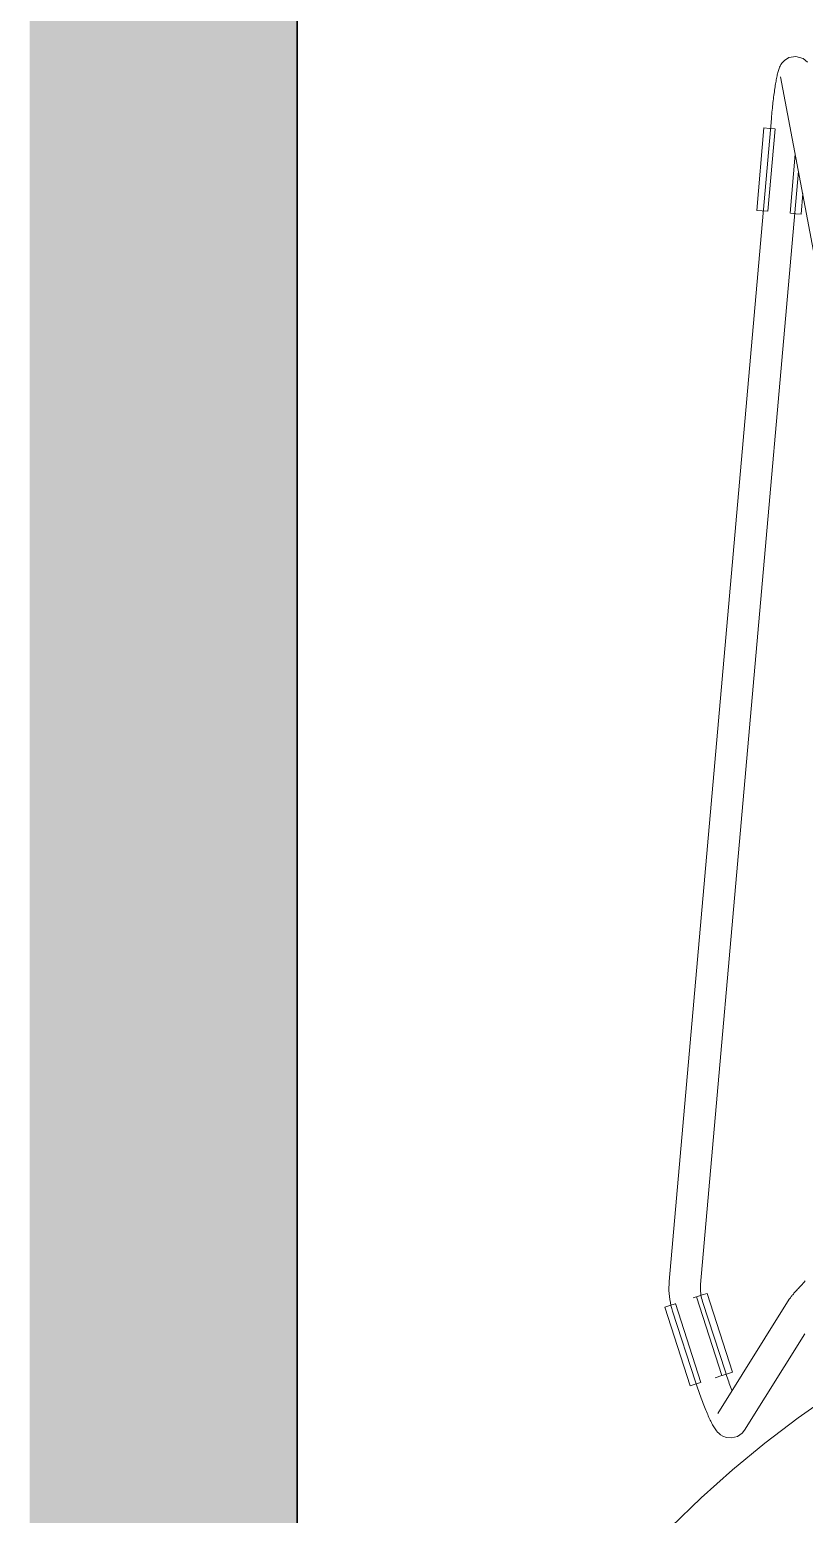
# Model space of a CAD drawing. Header units: millimetres. Extents: x 155927 to 326028, y -36033 to 97293.
# Drawn here: x 214625 to 214920, y 12592 to 13158 of the extents above; entities that cross this region are included whole.
import ezdxf

# ---------------------------------------------------------------- set-up
doc = ezdxf.new("R2010")
doc.units = ezdxf.units.MM
doc.header["$MEASUREMENT"] = 0
for name, color, linetype, lineweight in [('A-WALL-PATT', 7, 'CONTINUOUS', 9), ('I-FURN', 8, 'CONTINUOUS', 9), ('I-WALL', 7, 'CONTINUOUS', 9)]:
    doc.layers.add(name, color=color, linetype=linetype, lineweight=lineweight)

msp = doc.modelspace()

# ---------------------------------------------------------------- hatches: boundary and pattern name
at = {"layer": 'A-WALL-PATT'}
msp.add_hatch(color=256, dxfattribs=at).paths.add_polyline_path([(214624.83, 9369.61), (214726.83, 9369.61), (214726.83, 9398.58), (214723.01, 9398.58), (214723.01, 10198.58), (214726.83, 10198.58), (214726.83, 13505.61), (214624.83, 13505.61), (214624.83, 9398.58)], flags=0)

# ---------------------------------------------------------------- linework, layer by layer
at = {"layer": 'I-FURN'}
for p, q in [((214911.79, 13145.01), (214911.31, 13144.31)), ((214912.65, 13145.92), (214911.79, 13145.01)), ((214914.3, 13146.96), (214912.65, 13145.92)), ((214917.06, 13147.44), (214914.3, 13146.96)), ((214919.81, 13146.61), (214917.06, 13147.44)), ((214919.81, 13146.61), (214921.39, 13145.28)), ((214909.64, 13139.02), (214909.54, 13138.53)), ((214909.73, 13139.5), (214909.64, 13139.02)), ((214909.83, 13139.96), (214909.73, 13139.5)), ((214909.93, 13140.4), (214909.83, 13139.96)), ((214910.03, 13140.83), (214909.93, 13140.4)), ((214910.13, 13141.24), (214910.03, 13140.83)), ((214910.24, 13141.65), (214910.13, 13141.24)), ((214910.36, 13142.04), (214910.24, 13141.65)), ((214910.48, 13142.44), (214910.36, 13142.04)), ((214910.62, 13142.84), (214910.48, 13142.44)), ((214910.79, 13143.27), (214910.62, 13142.84)), ((214911.01, 13143.75), (214910.79, 13143.27)), ((214911.31, 13144.31), (214911.01, 13143.75)), ((214911.16, 13139.61), (214929.97, 13040.32)), ((214908.72, 13133.27), (214908.63, 13132.61)), ((214908.81, 13133.92), (214908.72, 13133.27)), ((214908.9, 13134.55), (214908.81, 13133.92)), ((214908.99, 13135.17), (214908.9, 13134.55)), ((214909.08, 13135.77), (214908.99, 13135.17)), ((214909.17, 13136.36), (214909.08, 13135.77)), ((214909.26, 13136.93), (214909.17, 13136.36)), ((214909.36, 13137.48), (214909.26, 13136.93)), ((214909.45, 13138.01), (214909.36, 13137.48)), ((214909.54, 13138.53), (214909.45, 13138.01)), ((214908.05, 13127.66), (214907.98, 13126.92)), ((214908.13, 13128.39), (214908.05, 13127.66)), ((214908.21, 13129.12), (214908.13, 13128.39)), ((214908.29, 13129.83), (214908.21, 13129.12)), ((214908.37, 13130.54), (214908.29, 13129.83)), ((214908.46, 13131.24), (214908.37, 13130.54)), ((214908.54, 13131.93), (214908.46, 13131.24)), ((214908.63, 13132.61), (214908.54, 13131.93)), ((214907.68, 13123.77), (214868.73, 12680.44)), ((214907.69, 13123.92), (214907.68, 13123.77)), ((214907.76, 13124.68), (214907.69, 13123.92)), ((214907.83, 13125.43), (214907.76, 13124.68)), ((214907.9, 13126.17), (214907.83, 13125.43)), ((214907.98, 13126.92), (214907.9, 13126.17)), ((214902.1, 13088.75), (214904.86, 13120.16)), ((214904.86, 13120.16), (214906.91, 13119.98)), ((214906.34, 13088.38), (214909.1, 13119.79)), ((214906.91, 13119.98), (214908.97, 13119.8)), ((214916.76, 13110.11), (214914.78, 13087.63)), ((214880.68, 12679.39), (214917.97, 13103.74)), ((214919.01, 13087.26), (214919.71, 13095.16)), ((214904.15, 13088.57), (214902.1, 13088.75)), ((214906.21, 13088.39), (214904.15, 13088.57)), ((214916.97, 13087.44), (214914.91, 13087.62)), ((214919.01, 13087.26), (214916.97, 13087.44)), ((214920.13, 12680.25), (214920.53, 12680.69)), ((214868.65, 12679.3), (214868.62, 12678.16)), ((214868.62, 12678.16), (214868.63, 12677.02)), ((214868.63, 12677.02), (214868.69, 12675.88)), ((214868.73, 12680.44), (214868.65, 12679.3)), ((214868.69, 12675.88), (214868.8, 12674.74)), ((214879.25, 12674.71), (214881.22, 12675.35)), ((214880.62, 12678.05), (214880.64, 12678.71)), ((214880.63, 12677.39), (214880.62, 12678.05)), ((214880.66, 12676.72), (214880.63, 12677.39)), ((214880.64, 12678.71), (214880.68, 12679.37)), ((214880.73, 12676.07), (214880.66, 12676.72)), ((214880.68, 12679.37), (214880.68, 12679.39)), ((214880.81, 12675.41), (214880.73, 12676.07)), ((214880.93, 12674.76), (214880.81, 12675.41)), ((214881.22, 12675.35), (214883.17, 12675.98)), ((214892.86, 12645.97), (214883.17, 12675.98)), ((214915.27, 12674.77), (214915.45, 12675)), ((214915.45, 12675), (214915.64, 12675.23)), ((214915.64, 12675.23), (214915.84, 12675.47)), ((214915.84, 12675.47), (214916.05, 12675.72)), ((214916.05, 12675.72), (214916.28, 12675.99)), ((214916.28, 12675.99), (214916.53, 12676.27)), ((214916.53, 12676.27), (214916.78, 12676.56)), ((214916.78, 12676.56), (214917.06, 12676.87)), ((214917.06, 12676.87), (214917.34, 12677.19)), ((214917.34, 12677.19), (214917.65, 12677.53)), ((214917.65, 12677.53), (214917.96, 12677.88)), ((214917.96, 12677.88), (214918.29, 12678.24)), ((214918.29, 12678.24), (214918.63, 12678.62)), ((214918.63, 12678.62), (214918.99, 12679.01)), ((214918.99, 12679.01), (214919.36, 12679.41)), ((214919.36, 12679.41), (214919.74, 12679.83)), ((214919.74, 12679.83), (214920.13, 12680.25)), ((214867.02, 12670.76), (214868.97, 12671.39)), ((214876.7, 12640.75), (214867.02, 12670.76)), ((214868.8, 12674.74), (214868.95, 12673.61)), ((214868.95, 12673.61), (214869.15, 12672.49)), ((214868.97, 12671.39), (214870.94, 12672.03)), ((214869.15, 12672.49), (214869.39, 12671.37)), ((214869.39, 12671.37), (214869.67, 12670.26)), ((214869.67, 12670.26), (214870, 12669.17)), ((214870, 12669.17), (214870.01, 12669.13)), ((214880.75, 12642.06), (214871.06, 12672.07)), ((214877.87, 12674.26), (214879.03, 12674.64)), ((214879.13, 12674.67), (214888.82, 12644.66)), ((214881.07, 12674.11), (214880.93, 12674.76)), ((214881.24, 12673.47), (214881.07, 12674.11)), ((214881.43, 12672.84), (214881.24, 12673.47)), ((214890.14, 12646.02), (214881.43, 12672.84)), ((214914.52, 12673.74), (214887.22, 12630.16)), ((214914.52, 12673.74), (214914.74, 12674.07)), ((214914.74, 12674.07), (214914.92, 12674.32)), ((214914.92, 12674.32), (214915.09, 12674.55)), ((214915.09, 12674.55), (214915.27, 12674.77)), ((214870.01, 12669.13), (214878.73, 12642.31)), ((214897.39, 12623.79), (214920.42, 12660.55)), ((214878.66, 12641.38), (214876.7, 12640.75)), ((214880.63, 12642.02), (214878.66, 12641.38)), ((214878.88, 12641.85), (214878.73, 12642.31)), ((214879.12, 12641.11), (214878.88, 12641.85)), ((214879.37, 12640.38), (214879.12, 12641.11)), ((214886.24, 12643.83), (214888.72, 12644.63)), ((214890.91, 12645.34), (214888.94, 12644.7)), ((214890.25, 12645.69), (214890.14, 12646.02)), ((214890.48, 12645), (214890.25, 12645.69)), ((214890.71, 12644.31), (214890.48, 12645)), ((214890.94, 12643.62), (214890.71, 12644.31)), ((214892.86, 12645.97), (214890.91, 12645.34)), ((214891.17, 12642.94), (214890.94, 12643.62)), ((214891.41, 12642.27), (214891.17, 12642.94)), ((214891.64, 12641.6), (214891.41, 12642.27)), ((214891.88, 12640.95), (214891.64, 12641.6)), ((214892.11, 12640.3), (214891.88, 12640.95)), ((214879.62, 12639.64), (214879.37, 12640.38)), ((214879.87, 12638.92), (214879.62, 12639.64)), ((214880.12, 12638.19), (214879.87, 12638.92)), ((214880.37, 12637.48), (214880.12, 12638.19)), ((214880.63, 12636.77), (214880.37, 12637.48)), ((214880.88, 12636.07), (214880.63, 12636.77)), ((214881.14, 12635.38), (214880.88, 12636.07)), ((214881.39, 12634.71), (214881.14, 12635.38)), ((214892.35, 12639.66), (214892.11, 12640.3)), ((214892.58, 12639.04), (214892.35, 12639.66)), ((214931, 12637.71), (214917.88, 12628.56)), ((214881.65, 12634.04), (214881.39, 12634.71)), ((214881.9, 12633.39), (214881.65, 12634.04)), ((214882.15, 12632.75), (214881.9, 12633.39)), ((214882.4, 12632.12), (214882.15, 12632.75)), ((214882.65, 12631.51), (214882.4, 12632.12)), ((214882.9, 12630.92), (214882.65, 12631.51)), ((214883.14, 12630.34), (214882.9, 12630.92)), ((214883.39, 12629.77), (214883.14, 12630.34)), ((214883.63, 12629.23), (214883.39, 12629.77)), ((214883.86, 12628.7), (214883.63, 12629.23)), ((214884.1, 12628.19), (214883.86, 12628.7)), ((214884.33, 12627.7), (214884.1, 12628.19)), ((214884.56, 12627.23), (214884.33, 12627.7)), ((214884.79, 12626.77), (214884.56, 12627.23)), ((214885.02, 12626.33), (214884.79, 12626.77)), ((214885.25, 12625.91), (214885.02, 12626.33)), ((214885.48, 12625.5), (214885.25, 12625.91)), ((214885.72, 12625.1), (214885.48, 12625.5)), ((214885.96, 12624.7), (214885.72, 12625.1)), ((214886.21, 12624.32), (214885.96, 12624.7)), ((214886.49, 12623.93), (214886.21, 12624.32)), ((214886.8, 12623.52), (214886.49, 12623.93)), ((214917.88, 12628.56), (214905.14, 12618.88)), ((214887.17, 12623.1), (214886.8, 12623.52)), ((214887.64, 12622.63), (214887.17, 12623.1)), ((214888.27, 12622.11), (214887.64, 12622.63)), ((214889.18, 12621.55), (214888.27, 12622.11)), ((214890.56, 12621.03), (214889.18, 12621.55)), ((214892.53, 12620.85), (214890.56, 12621.03)), ((214894.76, 12621.44), (214892.53, 12620.85)), ((214905.14, 12618.88), (214892.79, 12608.71)), ((214896.49, 12622.66), (214894.76, 12621.44)), ((214896.49, 12622.66), (214897.39, 12623.79)), ((214892.79, 12608.71), (214880.86, 12598.05)), ((214880.86, 12598.05), (214869.36, 12586.92))]:
    msp.add_line(p, q, dxfattribs=at)
at = {"layer": 'I-WALL', "lineweight": 30}
msp.add_line((214726.83, 10198.58), (214726.83, 13505.61), dxfattribs=at)

doc.saveas('drawing.dxf')
